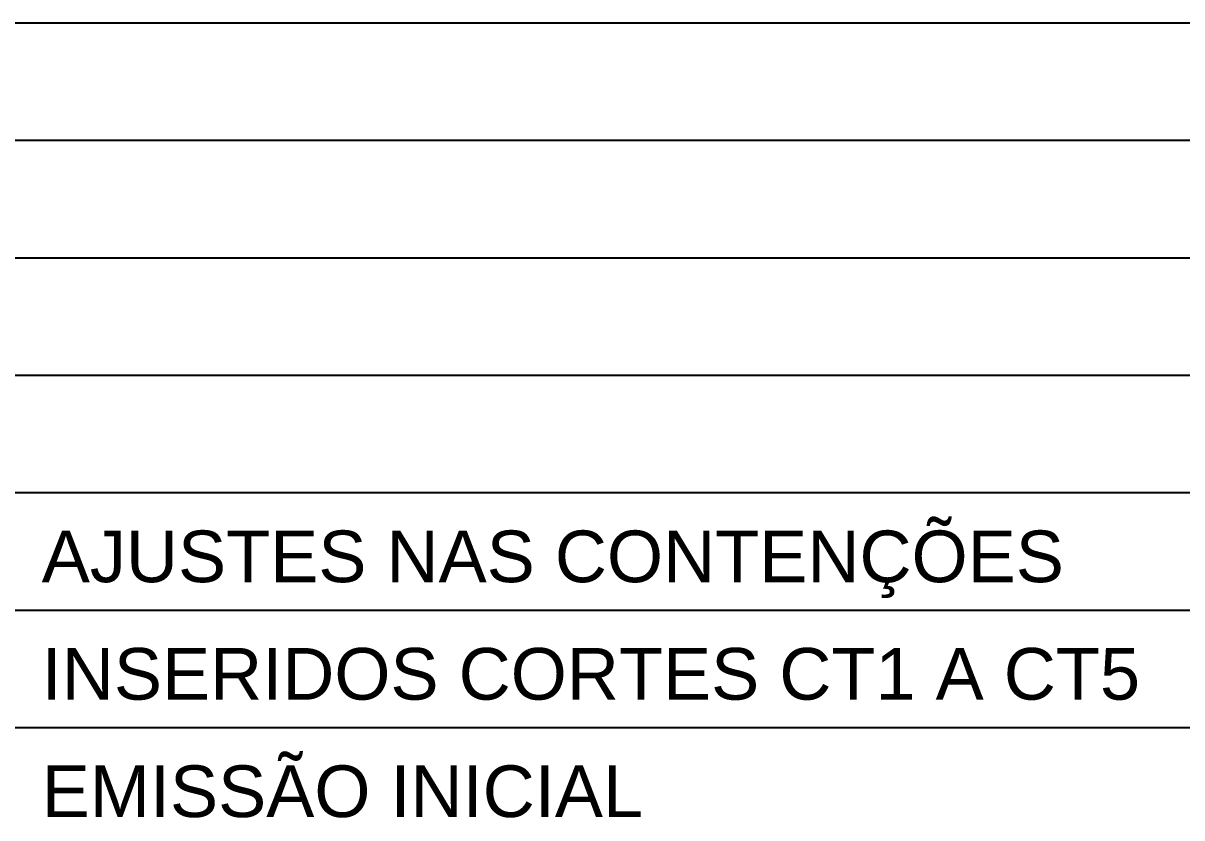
# Model space of a CAD drawing. Header units: millimetres. Extents: x 0 to 8720, y 0 to 4500.
# Drawn here: x 7974.1 to 8220.9, y 765.5 to 934.7 of the extents above; entities that cross this region are included whole.
import ezdxf

# ---------------------------------------------------------------- set-up
doc = ezdxf.new("R2010")
doc.units = ezdxf.units.MM
doc.header["$LTSCALE"] = 50
doc.layers.add('CARIMBO', color=7, linetype='Continuous')
doc.layers.add('TERRENO', color=3, linetype='Continuous', lineweight=30)
doc.styles.add('AR-REF', font='arial.ttf')

msp = doc.modelspace()

# ---------------------------------------------------------------- linework, layer by layer
at = {"layer": 'CARIMBO', "color": 1}
for p, q in [((8671.102808305775, 934.6935141573813), (7822.602808259209, 934.6935141573813)), ((8671.102808305775, 909.6935141573813), (7822.602808259209, 909.6935141573813)), ((8671.102808305775, 884.6935141573813), (7822.602808259209, 884.6935141573813)), ((8671.102808305775, 859.6935141573813), (7822.602808259209, 859.6935141573813)), ((8671.102808305775, 834.6935141573813), (7822.602808259209, 834.6935141573813)), ((8671.102808305775, 809.6935141573813), (7822.602808259209, 809.6935141573813)), ((8671.102808305775, 784.6935141573813), (7822.602808259209, 784.6935141573813))]:
    msp.add_line(p, q, dxfattribs=at)

# ---------------------------------------------------------------- texts
at = {"layer": 'TERRENO', "linetype": 'ByBlock', "style": 'AR-REF'}
for s, p in [('AJUSTES NAS CONTENÇÕES', (7978.078183364603, 815.6825515878627)), ('INSERIDOS CORTES CT1 A CT5', (7978.078183364603, 790.6825515878627)), ('EMISSÃO INICIAL', (7978.078183364603, 765.6825515878627))]:
    msp.add_text(s, height=11, dxfattribs=at).set_placement(p)

doc.saveas('drawing.dxf')
